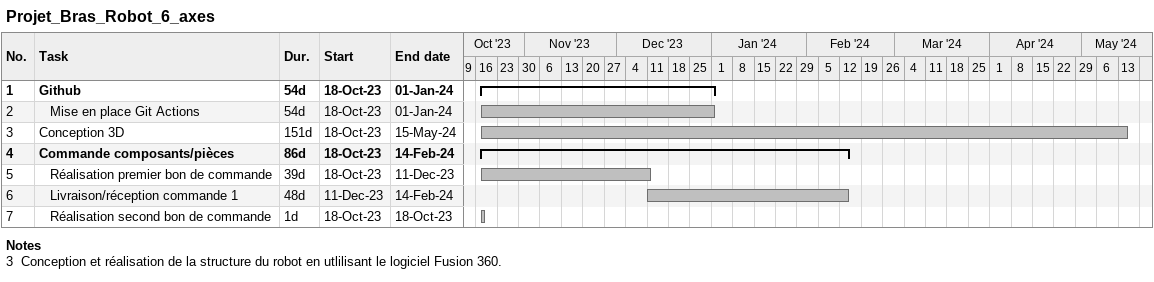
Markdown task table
Projet_Bras_Robot_6_axes

| ID | Level | Task | Duration | Start | Finish |
|---|---|---|---|---|---|
| 1 | 1 | **Github** | 54d | 2023-10-18 | 2024-01-01 |
| 2 | 2 | Mise en place Git Actions | 54d | 2023-10-18 | 2024-01-01 |
| 3 | 1 | Conception 3D | 151d | 2023-10-18 | 2024-05-15 |
| 4 | 1 | **Commande composants/pièces** | 86d | 2023-10-18 | 2024-02-14 |
| 5 | 2 | Réalisation premier bon de commande | 39d | 2023-10-18 | 2023-12-11 |
| 6 | 2 | Livraison/réception commande 1 | 48d | 2023-12-11 | 2024-02-14 |
| 7 | 2 | Réalisation second bon de commande | 1d | 2023-10-18 | 2023-10-18 |

Notes
- 3: Conception et réalisation de la structure du robot en utlilisant le logiciel Fusion 360.
